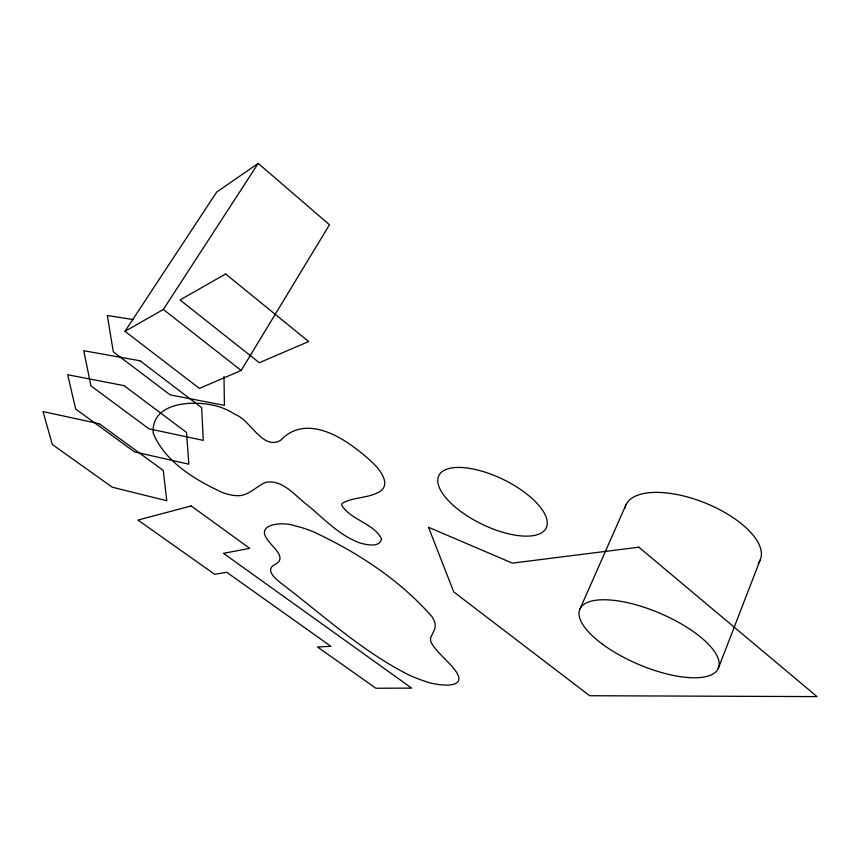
<?xml version="1.0" encoding="UTF-8"?>
<svg xmlns="http://www.w3.org/2000/svg" width="860" height="860" viewBox="0 0 860 860"><rect width="100%" height="100%" fill="white"/><g stroke="black" fill="none" stroke-linecap="round" stroke-linejoin="round"><path stroke-width="1.29" d="M718.218 668.553L760.143 560.096M580.07 608.805L626.058 504.637M241.176 370.488L329.477 224.772L258.215 163.4L216.709 192.038L124.98 331.326L199.423 388.408L241.176 370.488L163.357 309.46L124.98 331.326M163.357 309.46L258.215 163.4M133.483 319.598L107.317 315.48L113.316 351.848L170.151 394.88L224.417 405.372L223.987 376.572M624.876 508.4A72.573 31.895 21.9 0 1 706.339 503.455A72.573 31.895 21.9 0 1 758.144 563.3M381.55 538.854C379.851 548.035 366.306 544.735 359.931 542.961C339.797 535.662 324.704 519.548 308.654 506.056C295.862 496.844 283.166 478.869 265.46 482.438C255.571 486.749 247.755 496.908 235.887 495.607A33.637 11.546 30.2 0 1 222.321 492.436C194.962 479.815 165.184 462.089 153.188 433.15C150.801 399.911 199.38 399.545 221.171 407.489A26.724 10.084 30.7 0 1 235.307 414.541C250.464 419.852 262.623 450.726 280.575 440.352C302.258 417.154 333.637 431.741 354.75 447.834A73.605 28.53 29.1 0 1 370.187 460.519C378.701 467.636 393.837 485.728 377.379 492.834C366.317 498.381 352.847 497.091 342.215 503.369L341.506 504.788C350.289 520.074 373.337 522.751 381.55 538.854M430.494 638.077L430.623 640.786A41.893 13.298 25.9 0 0 431.956 643.957C438.406 653.858 448.146 661.007 455.241 670.402C470.667 691.279 432.956 684.958 424.077 680.937A45.881 13.706 26.7 0 1 407.436 674.24C362.254 651.128 324.478 616.502 284.456 585.8C278.468 581.059 262.526 570.266 275.673 564.128C287.1 557.742 272.674 547.154 268.449 540.929C253.356 523.202 284.488 521.525 294.851 525.836A59.727 19.855 28.3 0 1 312.889 531.555C357.094 552.099 399.674 579.791 431.935 616.631A59.071 19.199 27.3 0 1 435.224 624.349L434.966 628.596L430.494 638.077M225.632 273.985L180.041 299.957L259.301 362.716L308.686 341.538L225.632 273.985M191.167 505.938L137.976 520.074L214.634 574.265L226.739 572.298L330.885 646.301L317.555 647.021L375.874 688.247L411.66 688.118L223.482 553.324L249.722 548.357L191.167 505.938M638.851 547.197L512.388 563.128L428.495 527.266L453.757 591.938L589.67 695.729L817 696.6L638.851 547.197M140.051 360.77L83.732 350.719L90.934 385.871L148.909 428.785L203.261 440.374L201.67 407.651L140.051 360.77M124.001 385.624L67.66 374.745L75.691 409.037L134.45 451.865L188.856 464.217L186.512 432.419L124.001 385.624M99.373 423.776L43 411.585L52.342 444.534L112.294 487.212L166.775 500.746L163.26 470.398L99.373 423.776M454.413 506.389A59.705 24.757 26 0 0 545.616 528.954A59.705 24.757 26 0 0 477.493 469.99A59.705 24.757 26 0 0 454.413 506.389M601.968 643.828A75.261 27.713 23.1 0 0 717.616 669.661A75.261 27.713 23.1 0 0 627.768 602.731A75.261 27.713 23.1 0 0 601.968 643.828"/></g></svg>
